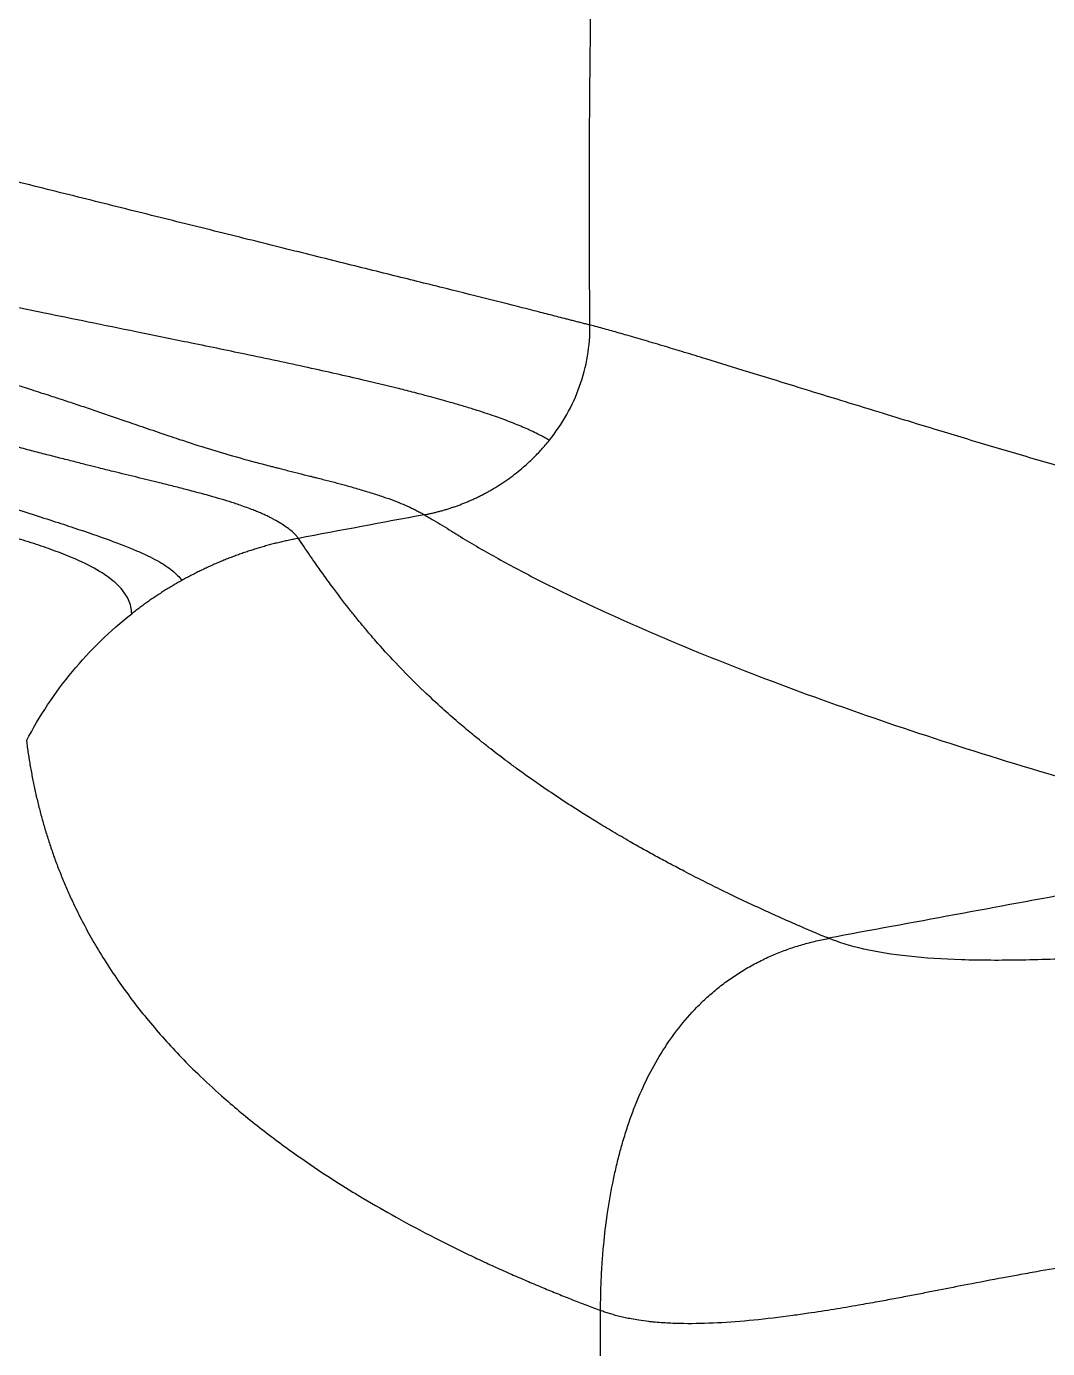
# Model space of a CAD drawing. Extents: x 525 to 609, y 649 to 778.
# Drawn here: x 535.14 to 541.37, y 702.5 to 710.57 of the extents above; entities that cross this region are included whole.
import ezdxf

# ---------------------------------------------------------------- set-up
doc = ezdxf.new("R2010")
doc.units = 0
doc.header["$MEASUREMENT"] = 0
doc.layers.add('1', color=4, linetype='Continuous')

# ---------------------------------------------------------------- blocks, each defined once
blk = doc.blocks.new('JETSETTER')
at = {"layer": '1', "color": 3, "linetype": 'Continuous', "lineweight": 25}
for points in [[(13.4533, 39.6207), (13.4466, 40.2782), (13.4486, 40.9357), (13.4593, 41.5931)], [(12.4431, 38.4635), (12.1871, 38.4155), (11.931, 38.3674), (11.6751, 38.3194)]]:
    blk.add_open_spline(points, degree=3, dxfattribs=at)
for points, knots in [([(13.4533, 39.6207), (13.4489, 39.6218), (13.4402, 39.624), (13.4268, 39.6274), (13.4135, 39.6307), (13.4002, 39.6341), (13.387, 39.6375), (13.3738, 39.6409), (13.3607, 39.6442), (13.3477, 39.6476), (13.3348, 39.6509), (13.3221, 39.6542), (13.3096, 39.6574), (13.2712, 39.6673), (13.2043, 39.6845), (13.0622, 39.7209), (12.8616, 39.7717), (12.6248, 39.8309), (12.4223, 39.8812), (12.2576, 39.9222), (12.0874, 39.9644), (11.8493, 40.0236), (11.6011, 40.0853), (11.3404, 40.1502), (11.0741, 40.2166), (10.7301, 40.3024), (10.3071, 40.4078), (9.8745, 40.5156), (9.4343, 40.6254), (8.9882, 40.7367), (8.613, 40.8303), (8.3492, 40.8962), (8.1982, 40.9339), (8.0826, 40.9627), (7.9693, 40.991), (7.8548, 41.0196), (7.7438, 41.0473), (7.6683, 41.0662), (7.6317, 41.0754)], [0, 0, 0, 0, 0.006015, 0.011881, 0.017599, 0.023169, 0.028591, 0.033864, 0.038988, 0.043964, 0.04879, 0.053468, 0.057996, 0.062375, 0.094352, 0.124642, 0.189495, 0.249503, 0.281582, 0.312148, 0.344079, 0.374818, 0.437428, 0.467997, 0.499978, 0.562397, 0.624747, 0.687125, 0.749587, 0.812146, 0.874778, 0.906106, 0.921769, 0.937428, 0.954042, 0.96873, 0.984853, 1, 1, 1, 1]), ([(13.2054, 38.918), (13.2025, 38.9197), (13.1919, 38.9261), (13.1745, 38.9358), (13.1537, 38.9468), (13.1283, 38.9596), (13.0957, 38.9751), (13.0401, 38.9999), (12.9809, 39.0242), (12.9184, 39.0479), (12.8689, 39.0657), (12.8126, 39.0845), (12.7475, 39.1054), (12.6773, 39.1271), (12.6099, 39.1468), (12.547, 39.1645), (12.497, 39.1782), (12.4543, 39.1895), (12.4148, 39.1999), (12.356, 39.2155), (12.2422, 39.2441), (12.0361, 39.2936), (11.731, 39.3623), (11.3712, 39.4388), (11.0182, 39.5117), (10.6968, 39.5773), (10.4048, 39.6368), (10.1389, 39.6911), (9.8683, 39.7469), (9.6128, 39.8003), (9.2371, 39.8802), (8.8759, 39.9596), (8.4959, 40.047), (8.2453, 40.1063), (8.048, 40.1545), (7.91, 40.1889), (7.814, 40.2131), (7.7216, 40.2367), (7.6613, 40.2523), (7.6317, 40.26)], [0, 0, 0, 0, 0.004362, 0.016304, 0.025197, 0.032726, 0.049536, 0.065308, 0.096491, 0.111162, 0.125005, 0.141549, 0.15977, 0.178417, 0.196447, 0.209993, 0.223534, 0.23131, 0.238976, 0.250017, 0.270135, 0.311762, 0.375005, 0.441804, 0.499987, 0.550249, 0.595641, 0.636209, 0.671924, 0.717727, 0.749998, 0.837619, 0.874987, 0.914442, 0.945789, 0.960116, 0.973928, 0.987223, 1, 1, 1, 1]), ([(13.2054, 38.918), (13.2447, 38.9673), (13.2803, 39.0197), (13.3423, 39.1299), (13.3688, 39.1876), (13.4115, 39.307), (13.4277, 39.3685), (13.4489, 39.4937), (13.4539, 39.5572), (13.4533, 39.6207)], [0, 0, 0, 0, 0.25, 0.25, 0.5, 0.5, 0.75, 0.75, 1, 1, 1, 1]), ([(18.6256, 38.1614), (18.6056, 38.166), (18.5653, 38.1753), (18.505, 38.1894), (18.4446, 38.2035), (18.384, 38.2178), (18.3233, 38.2322), (18.2624, 38.2467), (18.2015, 38.2614), (18.1404, 38.2761), (18.0793, 38.291), (18.018, 38.306), (17.9566, 38.3211), (17.8952, 38.3363), (17.8337, 38.3516), (17.7252, 38.3788), (17.5709, 38.418), (17.3732, 38.4692), (17.1779, 38.5207), (16.9237, 38.5889), (16.616, 38.6735), (16.262, 38.7742), (15.9209, 38.8742), (15.643, 38.958), (15.4092, 39.0296), (15.204, 39.0925), (14.9997, 39.1554), (14.8272, 39.2086), (14.6386, 39.2669), (14.4194, 39.3345), (14.1998, 39.4021), (14.0325, 39.4531), (13.9088, 39.4906), (13.7918, 39.5254), (13.6988, 39.5527), (13.6315, 39.572), (13.5861, 39.5849), (13.5417, 39.5974), (13.4983, 39.6093), (13.4682, 39.6169), (13.4533, 39.6207)], [0, 0, 0, 0, 0.008479, 0.017028, 0.025645, 0.034332, 0.043088, 0.051912, 0.060806, 0.069768, 0.078798, 0.087897, 0.097065, 0.1063, 0.115604, 0.124975, 0.155854, 0.186978, 0.218346, 0.249956, 0.312053, 0.374435, 0.437092, 0.500014, 0.534026, 0.575703, 0.624975, 0.662383, 0.687452, 0.749943, 0.812452, 0.8453, 0.874974, 0.907366, 0.937496, 0.950322, 0.962981, 0.975475, 0.987809, 1, 1, 1, 1]), ([(9.6734, 39.3469), (9.6895, 39.3416), (9.7219, 39.3312), (9.7702, 39.3157), (9.8223, 39.2991), (9.8799, 39.2807), (9.9565, 39.2563), (10.0517, 39.2256), (10.1546, 39.1922), (10.2525, 39.1602), (10.3427, 39.1302), (10.4349, 39.0992), (10.5286, 39.0673), (10.6006, 39.0429), (10.659, 39.0223), (10.7083, 39.0052), (10.7704, 38.9839), (10.8307, 38.9635), (10.8888, 38.9438), (10.9566, 38.9212), (11.0723, 38.883), (11.2303, 38.8347), (11.3813, 38.7923), (11.4785, 38.7671), (11.5239, 38.7554), (11.5459, 38.7497), (11.5647, 38.7449), (11.5865, 38.7392), (11.6269, 38.7288), (11.6705, 38.7179), (11.7141, 38.7071), (11.7407, 38.7005), (11.766, 38.6941), (11.7925, 38.6875), (11.8367, 38.6765), (11.8962, 38.6614), (11.9531, 38.646), (11.9992, 38.6329), (12.0374, 38.622), (12.0772, 38.6103), (12.1172, 38.5981), (12.1557, 38.5858), (12.2036, 38.5698), (12.2576, 38.5503), (12.3073, 38.5305), (12.3446, 38.5141), (12.3725, 38.5012), (12.3981, 38.4884), (12.4217, 38.4759), (12.436, 38.4676), (12.4431, 38.4635)], [0, 0, 0, 0, 0.012147, 0.024281, 0.036401, 0.051584, 0.068014, 0.094842, 0.125011, 0.148206, 0.172302, 0.197294, 0.223192, 0.250008, 0.257979, 0.273457, 0.292831, 0.312496, 0.327247, 0.345522, 0.374985, 0.436341, 0.499981, 0.531084, 0.540307, 0.549533, 0.555356, 0.56119, 0.574105, 0.60104, 0.611278, 0.624991, 0.632508, 0.641559, 0.657058, 0.686448, 0.716358, 0.732509, 0.749991, 0.769988, 0.789964, 0.809916, 0.829843, 0.867444, 0.902708, 0.923073, 0.942974, 0.962424, 0.981431, 1, 1, 1, 1]), ([(11.6751, 38.3194), (11.6741, 38.3208), (11.672, 38.3239), (11.6683, 38.3287), (11.6639, 38.334), (11.6574, 38.3413), (11.6485, 38.3503), (11.6324, 38.3647), (11.6093, 38.383), (11.5766, 38.4053), (11.5454, 38.424), (11.5179, 38.439), (11.496, 38.4503), (11.4732, 38.4612), (11.4501, 38.4715), (11.4256, 38.4818), (11.3845, 38.4983), (11.3373, 38.5157), (11.2571, 38.5428), (11.1692, 38.5694), (11.0699, 38.5965), (10.9901, 38.6174), (10.9168, 38.6362), (10.8152, 38.6615), (10.6929, 38.6915), (10.5674, 38.722), (10.465, 38.7472), (10.399, 38.7638), (10.3485, 38.7767), (10.2928, 38.7911), (10.2201, 38.8095), (10.1292, 38.8327), (10.0349, 38.8572), (9.9395, 38.8825), (9.848, 38.9073), (9.7552, 38.9329), (9.6753, 38.9553), (9.6078, 38.9746), (9.5621, 38.9878), (9.5261, 38.9982), (9.5052, 39.0043), (9.4964, 39.0068)], [0, 0, 0, 0, 0.006558, 0.014034, 0.022427, 0.031736, 0.048832, 0.065927, 0.10227, 0.13895, 0.176426, 0.19504, 0.21365, 0.232656, 0.249963, 0.26615, 0.285509, 0.335166, 0.356314, 0.427477, 0.47676, 0.49999, 0.536484, 0.572513, 0.625924, 0.67897, 0.709031, 0.732152, 0.745583, 0.759009, 0.786673, 0.815033, 0.843717, 0.872655, 0.900469, 0.924477, 0.953656, 0.969378, 0.982343, 0.992551, 1, 1, 1, 1]), ([(12.4431, 38.4635), (12.4506, 38.465), (12.4656, 38.4679), (12.488, 38.4727), (12.5105, 38.478), (12.5329, 38.4837), (12.5553, 38.4898), (12.5777, 38.4963), (12.6001, 38.5033), (12.6225, 38.5107), (12.6448, 38.5186), (12.667, 38.5269), (12.6893, 38.5357), (12.7114, 38.5449), (12.7335, 38.5546), (12.7555, 38.5647), (12.7775, 38.5753), (12.7993, 38.5864), (12.8211, 38.5979), (12.8428, 38.61), (12.8735, 38.6278), (12.9128, 38.6523), (12.9597, 38.6845), (13.0052, 38.7188), (13.0444, 38.7512), (13.0777, 38.7809), (13.1054, 38.8073), (13.1321, 38.8341), (13.1576, 38.8616), (13.1821, 38.8894), (13.1977, 38.9085), (13.2054, 38.918)], [0, 0, 0, 0, 0.0253497, 0.0507899, 0.0763241, 0.1019556, 0.127688, 0.1535245, 0.1794686, 0.2055237, 0.2316932, 0.2579806, 0.2843891, 0.3109225, 0.3375845, 0.3643792, 0.3913107, 0.4183832, 0.4456011, 0.4729691, 0.5004918, 0.563358, 0.6261237, 0.6888469, 0.751586, 0.7941096, 0.8361623, 0.8777611, 0.9189225, 0.9596634, 1, 1, 1, 1]), ([(9.3357, 38.698), (9.3985, 38.6772), (9.5235, 38.6361), (9.7049, 38.5775), (9.8764, 38.5227), (10.0347, 38.4722), (10.1785, 38.426), (10.2644, 38.3979), (10.3861, 38.3574), (10.4577, 38.3328), (10.5846, 38.2865), (10.6951, 38.2432), (10.8201, 38.1831), (10.8801, 38.1438), (10.9297, 38.1039), (10.9493, 38.0836), (10.9639, 38.0625)], [0, 0, 0, 0, 0.0625, 0.125, 0.1875, 0.25, 0.3125, 0.375, 0.375, 0.5, 0.5, 0.625, 0.75, 0.875, 0.875, 1, 1, 1, 1]), ([(10.6589, 37.8596), (10.6577, 37.8887), (10.6446, 37.9445), (10.5911, 38.0232), (10.5304, 38.0738), (10.4548, 38.1242), (10.4098, 38.1493), (10.3017, 38.2), (10.2387, 38.2257), (10.1279, 38.2652), (10.0487, 38.2919), (9.9128, 38.3331), (9.7598, 38.3753), (9.6478, 38.4041), (9.5319, 38.4328), (9.4722, 38.4472), (9.3505, 38.4759), (9.2886, 38.4902), (9.2264, 38.5042)], [0, 0, 0, 0, 0.125, 0.25, 0.375, 0.375, 0.5, 0.5, 0.625, 0.625, 0.6875, 0.75, 0.8125, 0.875, 0.875, 0.9375, 0.9375, 1, 1, 1, 1]), ([(12.4431, 38.4635), (12.4523, 38.458), (12.4707, 38.447), (12.508, 38.4251), (12.5545, 38.3975), (12.5996, 38.3694), (12.6357, 38.3468), (12.6903, 38.3129), (12.7754, 38.2625), (12.9324, 38.1732), (13.1408, 38.0627), (13.4091, 37.9314), (13.6944, 37.801), (14.0967, 37.6285), (14.6389, 37.4148), (15.3522, 37.1621), (16.1318, 36.9139), (16.7694, 36.7319), (17.2176, 36.6126), (17.4086, 36.5633), (17.5641, 36.5242), (17.6844, 36.4943), (17.8031, 36.4651), (17.8825, 36.4456), (17.9198, 36.4365)], [0, 0, 0, 0, 0.007813, 0.015626, 0.031251, 0.046877, 0.05469, 0.062503, 0.093754, 0.125005, 0.187506, 0.250009, 0.31251, 0.375012, 0.50001, 0.625009, 0.750002, 0.874995, 0.906246, 0.937497, 0.953123, 0.968748, 0.985334, 1, 1, 1, 1]), ([(11.6752, 38.3194), (11.6648, 38.3174), (11.6442, 38.3134), (11.6133, 38.307), (11.5825, 38.3001), (11.5517, 38.2929), (11.5211, 38.2852), (11.4905, 38.2771), (11.4601, 38.2686), (11.4297, 38.2597), (11.3995, 38.2503), (11.3693, 38.2406), (11.3393, 38.2305), (11.3095, 38.2199), (11.2798, 38.209), (11.2502, 38.1976), (11.2208, 38.1859), (11.1915, 38.1737), (11.1624, 38.1612), (11.1335, 38.1483), (11.1047, 38.1349), (11.0762, 38.1212), (11.0478, 38.1071), (11.0196, 38.0926), (10.9916, 38.0778), (10.9732, 38.0676), (10.9639, 38.0625)], [0, 0, 0, 0, 0.041727, 0.083456, 0.125186, 0.166916, 0.208645, 0.250373, 0.292098, 0.333819, 0.375535, 0.417246, 0.458949, 0.500645, 0.542332, 0.584008, 0.625674, 0.667328, 0.708968, 0.750595, 0.792206, 0.833801, 0.875379, 0.916939, 0.95848, 1, 1, 1, 1]), ([(14.9079, 35.8787), (14.893, 35.8849), (14.8625, 35.8977), (14.8158, 35.9174), (14.767, 35.9383), (14.7162, 35.9603), (14.6475, 35.9905), (14.5626, 36.0285), (14.4611, 36.0751), (14.361, 36.1222), (14.2538, 36.1738), (14.1428, 36.229), (14.0365, 36.2835), (13.9437, 36.3325), (13.8626, 36.3762), (13.7811, 36.4213), (13.6902, 36.4729), (13.5941, 36.5289), (13.4996, 36.5858), (13.3988, 36.6484), (13.2899, 36.7184), (13.1527, 36.8105), (13.04, 36.8902), (12.9506, 36.9563), (12.8979, 36.9959), (12.8464, 37.0357), (12.7906, 37.0799), (12.7239, 37.134), (12.6427, 37.2023), (12.546, 37.2873), (12.4154, 37.4087), (12.279, 37.5462), (12.1773, 37.6584), (12.1141, 37.7312), (12.078, 37.774), (12.0351, 37.8261), (11.9743, 37.9017), (11.9062, 37.9902), (11.8362, 38.0862), (11.7868, 38.1557), (11.7456, 38.2152), (11.7101, 38.2673), (11.6868, 38.302), (11.6752, 38.3194)], [0, 0, 0, 0, 0.008126, 0.0167214, 0.0257865, 0.0353217, 0.0453271, 0.0648404, 0.0843621, 0.1052285, 0.1250715, 0.1501383, 0.1752155, 0.1939078, 0.2117488, 0.2299721, 0.2503292, 0.2761341, 0.299676, 0.3209526, 0.3535574, 0.3861558, 0.434427, 0.4515448, 0.4673684, 0.4830854, 0.5003793, 0.5214657, 0.5492695, 0.5837917, 0.625033, 0.6967719, 0.7503921, 0.7603239, 0.7845008, 0.801919, 0.8228794, 0.8753227, 0.9081124, 0.9377351, 0.9585018, 0.9792571, 1, 1, 1, 1]), ([(10.9639, 38.0625), (10.9551, 38.0575), (10.9374, 38.0476), (10.9111, 38.0322), (10.885, 38.0165), (10.859, 38.0004), (10.8333, 37.984), (10.8077, 37.9673), (10.7824, 37.9502), (10.7572, 37.9328), (10.7323, 37.915), (10.7076, 37.8969), (10.6831, 37.8785), (10.667, 37.8659), (10.6589, 37.8596)], [0, 0, 0, 0, 0.083116, 0.166277, 0.249483, 0.33273, 0.416018, 0.499344, 0.582707, 0.666104, 0.749534, 0.832995, 0.916484, 1, 1, 1, 1]), ([(10.0169, 37.084), (10.0951, 37.2342), (10.189, 37.3762), (10.4046, 37.6369), (10.5263, 37.7555), (10.6589, 37.8596)], [0, 0, 0, 0, 0.5, 0.5, 1, 1, 1, 1]), ([(10.0169, 37.0841), (10.0186, 37.0712), (10.0219, 37.0454), (10.0276, 37.0067), (10.0336, 36.9681), (10.04, 36.9296), (10.0469, 36.891), (10.0543, 36.8525), (10.062, 36.8141), (10.0703, 36.7757), (10.079, 36.7373), (10.0882, 36.6989), (10.0978, 36.6606), (10.108, 36.6223), (10.1186, 36.5841), (10.1297, 36.5459), (10.1413, 36.5078), (10.1534, 36.4697), (10.1661, 36.4316), (10.1792, 36.3936), (10.1928, 36.3556), (10.207, 36.3177), (10.2217, 36.2799), (10.237, 36.2421), (10.2528, 36.2043), (10.2692, 36.1666), (10.2861, 36.1289), (10.3145, 36.0677), (10.3577, 35.9806), (10.4203, 35.8658), (10.493, 35.7445), (10.5987, 35.5847), (10.7453, 35.3903), (10.9118, 35.2025), (11.0678, 35.0454), (11.2232, 34.9012), (11.4231, 34.7336), (11.6862, 34.5372), (11.9094, 34.3904), (12.1146, 34.2662), (12.278, 34.1721), (12.4886, 34.0599), (12.6671, 33.9715), (12.7969, 33.9101), (12.8911, 33.8669), (12.9843, 33.8254), (13.0765, 33.7854), (13.1675, 33.747), (13.2571, 33.7102), (13.3453, 33.6749), (13.4319, 33.6411), (13.4896, 33.6192), (13.518, 33.6085)], [0, 0, 0, 0, 0.0094568, 0.0189286, 0.0284153, 0.0379167, 0.0474327, 0.056963, 0.0665077, 0.0760665, 0.0856393, 0.0952259, 0.1048263, 0.1144403, 0.1240677, 0.1337085, 0.1433625, 0.1530295, 0.1627095, 0.1724023, 0.1821078, 0.1918259, 0.2015565, 0.2112994, 0.2210546, 0.2308219, 0.2406012, 0.2503924, 0.278704, 0.3090116, 0.3413202, 0.3756346, 0.4381257, 0.5007459, 0.5330274, 0.5721577, 0.6256761, 0.6812052, 0.7504433, 0.7632014, 0.8003265, 0.8420629, 0.8751552, 0.8907018, 0.9058308, 0.9205417, 0.934834, 0.9487073, 0.9621611, 0.9751947, 0.9878079, 1, 1, 1, 1]), ([(17.9198, 36.4365), (17.4286, 36.3459), (16.4246, 36.1607), (15.4206, 35.9751), (14.9078, 35.8803)], [0, 0, 0, 0, 0.489262, 1, 1, 1, 1]), ([(21.7118, 35.953), (21.3922, 35.976), (20.7453, 35.9991), (20.0917, 35.9871), (19.4389, 35.9629), (19.113, 35.9447), (18.4669, 35.9019), (18.1468, 35.8773), (17.6765, 35.8407), (17.3664, 35.8164), (16.9157, 35.7836), (16.4848, 35.758), (16.0807, 35.7437), (15.7118, 35.7449), (15.3869, 35.7658), (15.205, 35.7948), (15.0421, 35.8316), (14.9701, 35.854), (14.9077, 35.8803)], [0, 0, 0, 0, 0.125, 0.25, 0.25, 0.375, 0.375, 0.5, 0.5, 0.5625, 0.625, 0.6875, 0.75, 0.8125, 0.875, 0.9375, 0.9375, 1, 1, 1, 1]), ([(13.518, 33.6085), (13.518, 33.6185), (13.518, 33.6387), (13.5184, 33.669), (13.5189, 33.6995), (13.5196, 33.7301), (13.5206, 33.7608), (13.5218, 33.7916), (13.5232, 33.8226), (13.5249, 33.8537), (13.5268, 33.8848), (13.5289, 33.9161), (13.5313, 33.9475), (13.5339, 33.9789), (13.5416, 34.062), (13.558, 34.1999), (13.5843, 34.3523), (13.6105, 34.474), (13.6314, 34.559), (13.6555, 34.6459), (13.6817, 34.7298), (13.7114, 34.8142), (13.7532, 34.9209), (13.8123, 35.0495), (13.8953, 35.1957), (13.9916, 35.3332), (14.0845, 35.44), (14.1666, 35.5193), (14.2326, 35.576), (14.3022, 35.6287), (14.3768, 35.6782), (14.4551, 35.7234), (14.5229, 35.7569), (14.577, 35.7807), (14.6165, 35.7967), (14.6565, 35.8116), (14.6971, 35.8255), (14.7383, 35.8383), (14.78, 35.8501), (14.8221, 35.8607), (14.8647, 35.8704), (14.8935, 35.8759), (14.9079, 35.8787)], [0, 0, 0, 0, 0.0091368, 0.0183538, 0.0276511, 0.0370287, 0.0464868, 0.0560252, 0.065644, 0.0753431, 0.0851225, 0.0949821, 0.1049217, 0.1149413, 0.1250407, 0.1847966, 0.2500607, 0.2799602, 0.3125753, 0.3410478, 0.3750871, 0.4063428, 0.4375975, 0.5001001, 0.5626074, 0.6250971, 0.6875849, 0.7194758, 0.7500793, 0.7818102, 0.8125644, 0.8441306, 0.8750423, 0.8891568, 0.9032056, 0.917192, 0.9311197, 0.9449921, 0.9588129, 0.9725854, 0.9863132, 1, 1, 1, 1]), ([(18.5869, 34.1794), (18.5724, 34.1779), (18.5407, 34.1748), (18.4892, 34.1695), (18.4298, 34.1635), (18.3407, 34.1542), (18.244, 34.1437), (18.0933, 34.1268), (17.9168, 34.106), (17.6907, 34.0778), (17.4696, 34.0486), (17.2489, 34.0178), (17.0312, 33.9859), (16.7405, 33.9412), (16.4542, 33.894), (16.2081, 33.8508), (16.0717, 33.8261), (15.9304, 33.8002), (15.7682, 33.7695), (15.6094, 33.7384), (15.492, 33.7152), (15.4007, 33.6975), (15.3053, 33.6794), (15.201, 33.6602), (15.0787, 33.6384), (14.9372, 33.6145), (14.8043, 33.5939), (14.639, 33.5706), (14.4499, 33.5479), (14.2279, 33.5307), (14.0593, 33.5269), (13.931, 33.5308), (13.861, 33.536), (13.7998, 33.5425), (13.7551, 33.5485), (13.7077, 33.5566), (13.6688, 33.5644), (13.6345, 33.5724), (13.6022, 33.5809), (13.5722, 33.5897), (13.5442, 33.5988), (13.5266, 33.6053), (13.518, 33.6085)], [0, 0, 0, 0, 0.007024, 0.015312, 0.024863, 0.035678, 0.058188, 0.071296, 0.10783, 0.142503, 0.179388, 0.213836, 0.248937, 0.28535, 0.356974, 0.392814, 0.412613, 0.428647, 0.467829, 0.500209, 0.516531, 0.533887, 0.552277, 0.571702, 0.595105, 0.625344, 0.658308, 0.678982, 0.732579, 0.786122, 0.839599, 0.864385, 0.893036, 0.900844, 0.91975, 0.93453, 0.946473, 0.958178, 0.969383, 0.980088, 0.990293, 1, 1, 1, 1]), ([(13.518, 17.1693), (13.518, 17.1949), (13.518, 17.2456), (13.518, 17.3211), (13.518, 17.3953), (13.518, 17.4681), (13.518, 17.5395), (13.5179, 17.6096), (13.5179, 17.6783), (13.5179, 17.7457), (13.5179, 17.8116), (13.5179, 17.8761), (13.5179, 17.9392), (13.5179, 18.0009), (13.5178, 18.0612), (13.5178, 18.264), (13.5176, 18.6077), (13.5171, 19.2404), (13.5161, 20.071), (13.5149, 20.8388), (13.5137, 21.5477), (13.5126, 22.2386), (13.5106, 23.5415), (13.509, 25.3071), (13.5098, 26.8955), (13.511, 27.956), (13.5118, 28.4601), (13.5126, 28.9952), (13.5135, 29.5565), (13.5145, 30.1022), (13.5154, 30.6311), (13.5161, 31.11), (13.5166, 31.5019), (13.5169, 31.7626), (13.5171, 31.9147), (13.5172, 32.0672), (13.5174, 32.2201), (13.5175, 32.3733), (13.5176, 32.5268), (13.5177, 32.6806), (13.5178, 32.8347), (13.5178, 32.989), (13.5179, 33.1436), (13.5179, 33.2985), (13.518, 33.4535), (13.518, 33.5568), (13.518, 33.6085)], [0, 0, 0, 0, 0.005046, 0.009995, 0.014847, 0.019601, 0.024257, 0.028816, 0.033277, 0.037641, 0.041908, 0.046077, 0.050149, 0.054123, 0.057999, 0.061779, 0.09319, 0.123802, 0.181701, 0.248531, 0.265187, 0.311195, 0.374003, 0.499852, 0.625726, 0.655666, 0.688571, 0.715589, 0.751276, 0.789147, 0.8138, 0.846891, 0.87611, 0.885389, 0.89471, 0.904072, 0.913476, 0.922923, 0.93241, 0.94194, 0.951512, 0.961126, 0.970781, 0.980479, 0.990218, 1, 1, 1, 1])]:
    blk.add_open_spline(points, degree=3, knots=knots, dxfattribs=at)

msp = doc.modelspace()

# ---------------------------------------------------------------- block references
at = {"layer": '1'}
msp.add_blockref('JETSETTER', (525.1273, 669.1243), dxfattribs=at)

doc.saveas('drawing.dxf')
